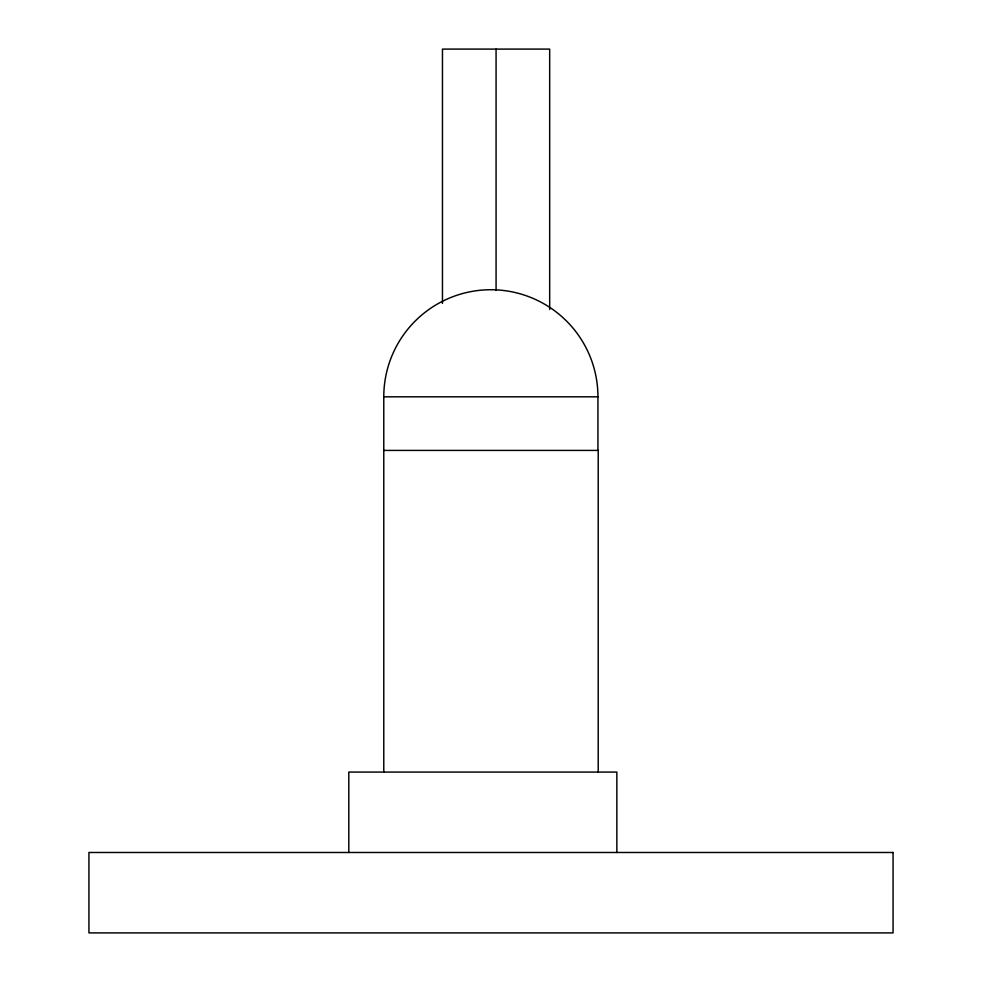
<?xml version="1.0" encoding="UTF-8"?>
<svg xmlns="http://www.w3.org/2000/svg" width="982" height="982" viewBox="0 0 982 982"><rect width="100%" height="100%" fill="white"/><g stroke="black" fill="none" stroke-linecap="round" stroke-linejoin="round"><path stroke-width="1.47" d="M383.778 772.073L383.778 396.814L597.94 396.814L597.94 450.419M383.778 450.419L598.222 450.419L598.222 772.073M616.856 852.486L616.856 772.073L348.806 772.073L348.806 852.486M549.675 309.49L549.675 49.1L442.465 49.1L442.465 303.352M496.07 49.1L496.07 290.426M383.778 396.814A107.075 107.075 0 0 1 490.865 289.739A107.075 107.075 0 0 1 597.94 396.814M893.068 852.486L88.932 852.486L88.932 932.9L893.068 932.9L893.068 852.486"/></g></svg>
